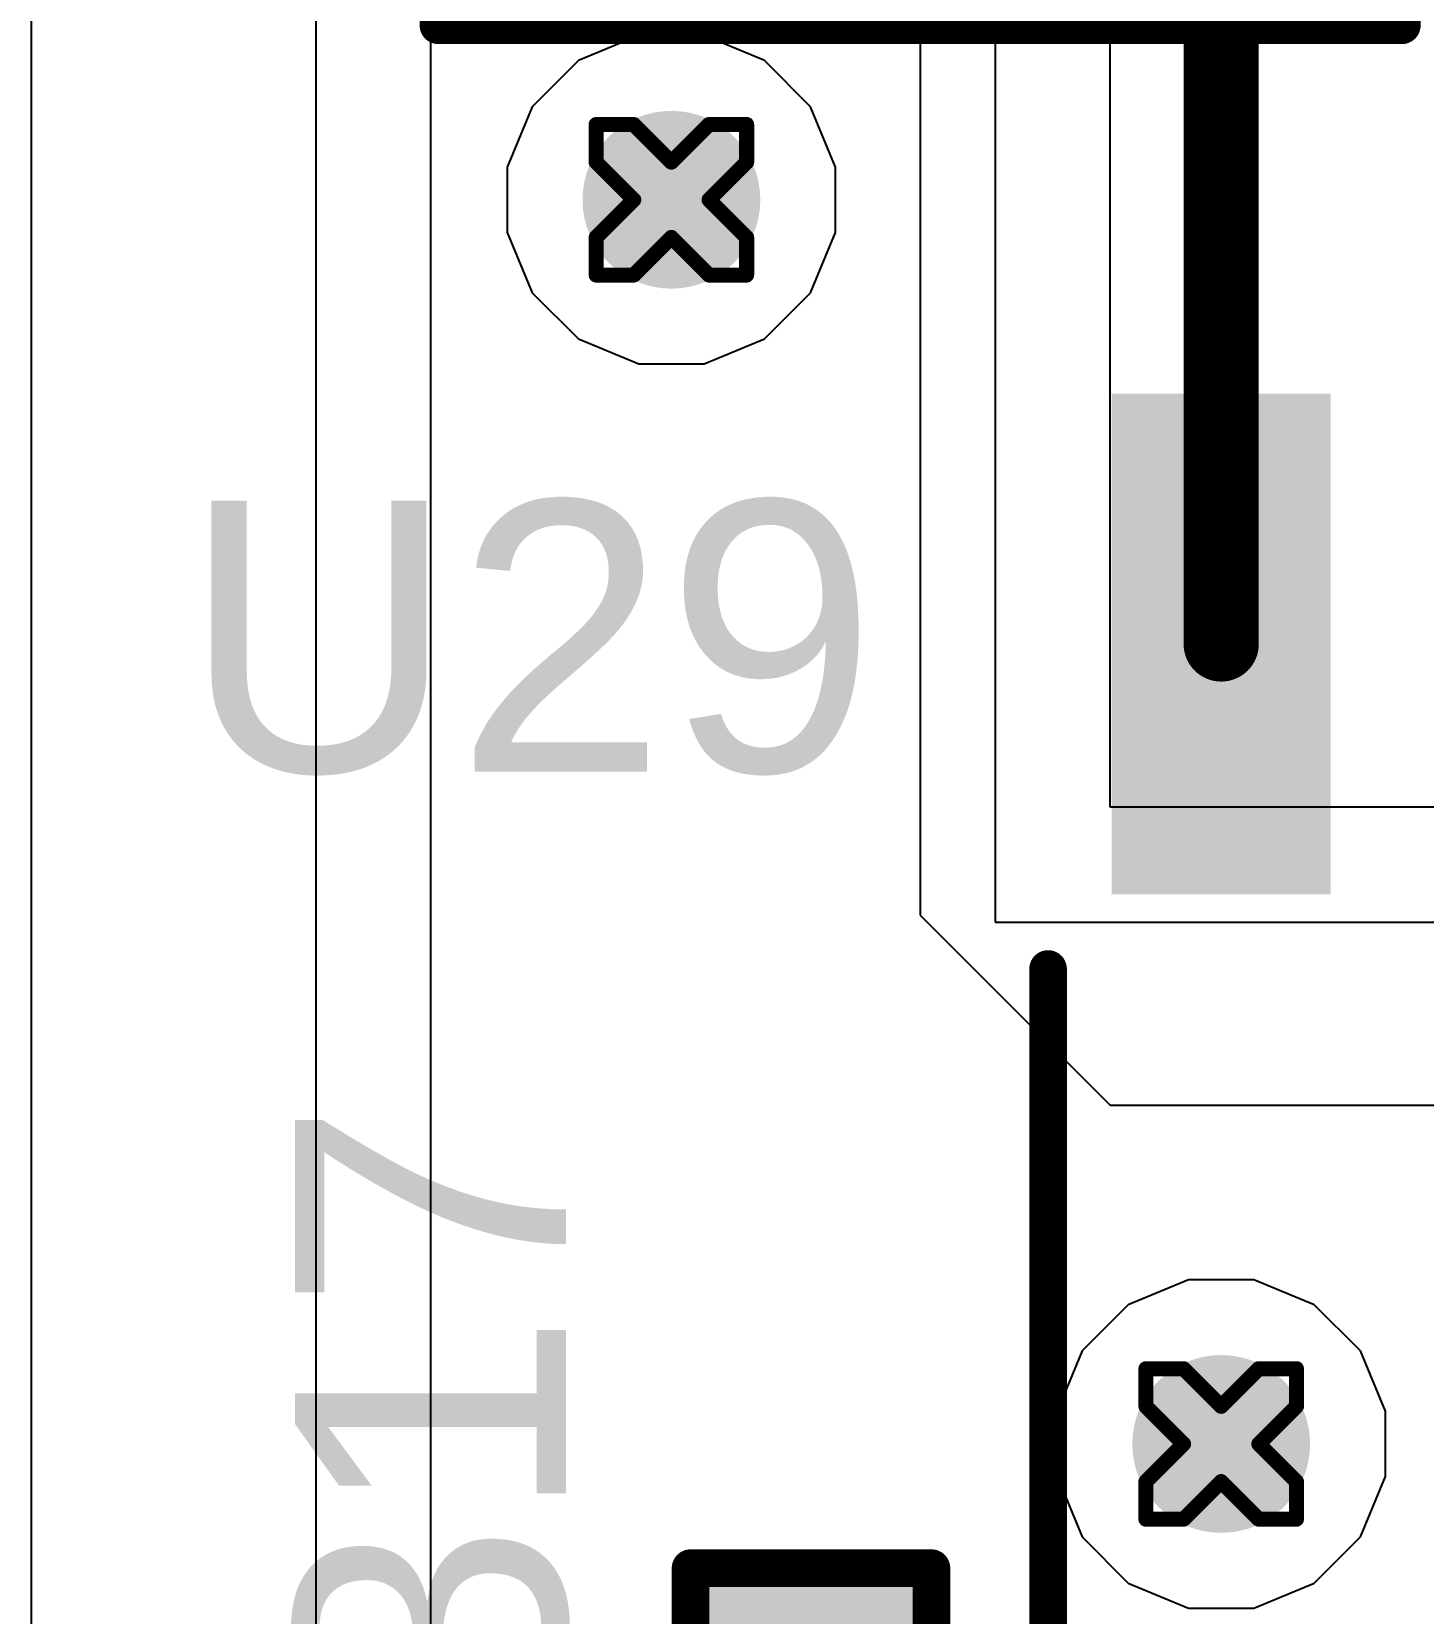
# Model space of a CAD drawing. Header units: inches. Extents: x -11 to 5379, y 0 to 5429.
# Drawn here: x 294.36 to 299.06, y 55.33 to 60.66 of the extents above; entities that cross this region are included whole.
import ezdxf

# ---------------------------------------------------------------- set-up
doc = ezdxf.new("R2010")
doc.units = ezdxf.units.IN
for name, color, linetype in [('Bottom Layer', 5, 'Continuous'), ('Drill Drawing', 1, 'Continuous'), ('GND', 16, 'Continuous'), ('PWR', 76, 'Continuous'), ('Top Layer', 1, 'Continuous'), ('Top Overlay', 2, 'Continuous'), ('Top Paste', 8, 'Continuous'), ('Top Solder', 216, 'Continuous'), ('Via Holes', 16, 'Continuous')]:
    doc.layers.add(name, color=color, linetype=linetype)
doc.styles.add('Arial', font='', dxfattribs={"height": 0.2})
doc.styles.get('Arial').set_extended_font_data('Arial')

# ---------------------------------------------------------------- blocks, each defined once
blk = doc.blocks.new('8_SO_P____P___97')
at = {"layer": 'Top Layer'}
blk.add_hatch(color=1, dxfattribs=at).paths.add_polyline_path([(-3.475, -1.605), (-1.925, -1.605), (-1.925, -2.205), (-3.475, -2.205)])
at = {"layer": 'Top Paste'}
blk.add_hatch(color=8, dxfattribs=at).paths.add_polyline_path([(-3.475, -1.605), (-1.925, -1.605), (-1.925, -2.205), (-3.475, -2.205)])
at = {"layer": 'Top Solder'}
blk.add_hatch(color=216, dxfattribs=at).paths.add_polyline_path([(-3.545, -1.535), (-1.855, -1.535), (-1.855, -2.275), (-3.545, -2.275)])
at = {"layer": 'Top Overlay'}
blk.add_lwpolyline([(1.9022, -2.4892, 0.127, 0.127, 0), (-1.603, -2.4892, 0.127, 0.127, 0)], format="xyseb", dxfattribs=at)
blk.add_lwpolyline([(-1.6347, -2.4892, 0.0635, 0.0635, 1), (-1.5712, -2.4892, 0.0635, 0.0635, 1)], format="xyseb", close=True, dxfattribs=at)
blk = doc.blocks.new('RES_0805_109')
at = {"layer": 'Top Layer'}
for points in [[(-1.524, 0.635), (-0.508, 0.635), (-0.508, -0.635), (-1.524, -0.635)], [(0.508, 0.635), (1.524, 0.635), (1.524, -0.635), (0.508, -0.635)]]:
    blk.add_hatch(color=1, dxfattribs=at).paths.add_polyline_path(points)
at = {"layer": 'Top Paste'}
for points in [[(-1.524, 0.635), (-0.508, 0.635), (-0.508, -0.635), (-1.524, -0.635)], [(0.508, 0.635), (1.524, 0.635), (1.524, -0.635), (0.508, -0.635)]]:
    blk.add_hatch(color=8, dxfattribs=at).paths.add_polyline_path(points)
at = {"layer": 'Top Solder'}
for points in [[(-1.6256, 0.7366), (-0.4064, 0.7366), (-0.4064, -0.7366), (-1.6256, -0.7366)], [(0.4064, 0.7366), (1.6256, 0.7366), (1.6256, -0.7366), (0.4064, -0.7366)]]:
    blk.add_hatch(color=216, dxfattribs=at).paths.add_polyline_path(points)
at = {"layer": 'Top Overlay'}
for points in [[(-1.6256, -0.7366, 0.127, 0.127, 0), (-1.6256, 0.7366, 0.127, 0.127, 0)], [(-1.6256, 0.7366, 0.127, 0.127, 0), (1.6256, 0.7366, 0.127, 0.127, 0)], [(1.6256, -0.7366, 0.127, 0.127, 0), (1.6256, 0.7366, 0.127, 0.127, 0)], [(-1.6256, -0.7366, 0.127, 0.127, 0), (1.6256, -0.7366, 0.127, 0.127, 0)]]:
    blk.add_lwpolyline(points, format="xyseb", dxfattribs=at)
for points in [[(-1.65735, 0.7366, 0.0635, 0.0635, 1), (-1.59385, 0.7366, 0.0635, 0.0635, 1)], [(-1.65735, 0.7366, 0.0635, 0.0635, 1), (-1.59385, 0.7366, 0.0635, 0.0635, 1)], [(1.59385, 0.7366, 0.0635, 0.0635, 1), (1.65735, 0.7366, 0.0635, 0.0635, 1)], [(1.59385, 0.7366, 0.0635, 0.0635, 1), (1.65735, 0.7366, 0.0635, 0.0635, 1)], [(-1.65735, -0.7366, 0.0635, 0.0635, 1), (-1.59385, -0.7366, 0.0635, 0.0635, 1)], [(-1.65735, -0.7366, 0.0635, 0.0635, 1), (-1.59385, -0.7366, 0.0635, 0.0635, 1)], [(1.59385, -0.7366, 0.0635, 0.0635, 1), (1.65735, -0.7366, 0.0635, 0.0635, 1)], [(1.59385, -0.7366, 0.0635, 0.0635, 1), (1.65735, -0.7366, 0.0635, 0.0635, 1)]]:
    blk.add_lwpolyline(points, format="xyseb", close=True, dxfattribs=at)
blk = doc.blocks.new('R___0402_203')
at = {"layer": 'Top Layer'}
for points in [[(-0.6985, -0.3175), (-0.6985, 0.3175), (-0.2413, 0.3175), (-0.2413, -0.3175)], [(0.2413, -0.3175), (0.2413, 0.3175), (0.6985, 0.3175), (0.6985, -0.3175)]]:
    blk.add_hatch(color=1, dxfattribs=at).paths.add_polyline_path(points)
at = {"layer": 'Top Paste'}
for points in [[(-0.6985, -0.3175), (-0.6985, 0.3175), (-0.2413, 0.3175), (-0.2413, -0.3175)], [(0.2413, -0.3175), (0.2413, 0.3175), (0.6985, 0.3175), (0.6985, -0.3175)]]:
    blk.add_hatch(color=8, dxfattribs=at).paths.add_polyline_path(points)
at = {"layer": 'Top Solder'}
for points in [[(-0.7535, -0.3725), (-0.7535, 0.3725), (-0.1863, 0.3725), (-0.1863, -0.3725)], [(0.1863, -0.3725), (0.1863, 0.3725), (0.7535, 0.3725), (0.7535, -0.3725)]]:
    blk.add_hatch(color=216, dxfattribs=at).paths.add_polyline_path(points)
at = {"layer": 'Top Overlay'}
for points in [[(0.7874, 0.4064, 0.127, 0.127, 0), (-0.7874, 0.4064, 0.127, 0.127, 0)], [(-0.7874, -0.4064, 0.127, 0.127, 0), (-0.7874, 0.4064, 0.127, 0.127, 0)], [(0.7874, -0.4064, 0.127, 0.127, 0), (0.7874, 0.4064, 0.127, 0.127, 0)], [(0.7874, -0.4064, 0.127, 0.127, 0), (-0.7874, -0.4064, 0.127, 0.127, 0)], [(0.8128, -0.4318, 0.00323, 0.00323, 0), (-0.8128, -0.4318, 0.00323, 0.00323, 0)]]:
    blk.add_lwpolyline(points, format="xyseb", dxfattribs=at)
for points in [[(-0.8191, 0.4064, 0.0635, 0.0635, 1), (-0.7556, 0.4064, 0.0635, 0.0635, 1)], [(-0.8191, 0.4064, 0.0635, 0.0635, 1), (-0.7556, 0.4064, 0.0635, 0.0635, 1)], [(0.7556, 0.4064, 0.0635, 0.0635, 1), (0.8191, 0.4064, 0.0635, 0.0635, 1)], [(0.7556, 0.4064, 0.0635, 0.0635, 1), (0.8191, 0.4064, 0.0635, 0.0635, 1)], [(-0.8191, -0.4064, 0.0635, 0.0635, 1), (-0.7556, -0.4064, 0.0635, 0.0635, 1)], [(-0.8191, -0.4064, 0.0635, 0.0635, 1), (-0.7556, -0.4064, 0.0635, 0.0635, 1)], [(0.7556, -0.4064, 0.0635, 0.0635, 1), (0.8191, -0.4064, 0.0635, 0.0635, 1)], [(0.7556, -0.4064, 0.0635, 0.0635, 1), (0.8191, -0.4064, 0.0635, 0.0635, 1)], [(-0.8136, -0.4318, 0.00161, 0.00161, 1), (-0.812, -0.4318, 0.00161, 0.00161, 1)], [(0.812, -0.4318, 0.00161, 0.00161, 1), (0.8136, -0.4318, 0.00161, 0.00161, 1)]]:
    blk.add_lwpolyline(points, format="xyseb", close=True, dxfattribs=at)

msp = doc.modelspace()

# ---------------------------------------------------------------- hatches: boundary and pattern name
at = {"layer": 'Bottom Layer'}
h = msp.add_hatch(color=5, dxfattribs=at)
edge = h.paths.add_edge_path()
edge.add_arc((296.5196, 60.0964), 0.3, 0, 360)
h = msp.add_hatch(color=5, dxfattribs=at)
edge = h.paths.add_edge_path()
edge.add_arc((298.375, 55.8973), 0.3, 0, 360)
at = {"layer": 'GND'}
h = msp.add_hatch(color=16, dxfattribs=at)
edge = h.paths.add_edge_path()
edge.add_arc((296.5196, 60.0964), 0.3, 0, 360)
h = msp.add_hatch(color=16, dxfattribs=at)
edge = h.paths.add_edge_path()
edge.add_arc((298.375, 55.8973), 0.3, 0, 360)
at = {"layer": 'PWR'}
h = msp.add_hatch(color=76, dxfattribs=at)
edge = h.paths.add_edge_path()
edge.add_arc((296.5196, 60.0964), 0.3, 0, 360)
h = msp.add_hatch(color=76, dxfattribs=at)
edge = h.paths.add_edge_path()
edge.add_arc((298.375, 55.8973), 0.3, 0, 360)
at = {"layer": 'Top Layer'}
h = msp.add_hatch(color=1, dxfattribs=at)
edge = h.paths.add_edge_path()
edge.add_arc((296.5196, 60.0964), 0.3, 0, 360)
h = msp.add_hatch(color=1, dxfattribs=at)
edge = h.paths.add_edge_path()
edge.add_arc((298.375, 55.8973), 0.3, 0, 360)
at = {"layer": 'Via Holes'}
h = msp.add_hatch(color=7, dxfattribs=at)
edge = h.paths.add_edge_path()
edge.add_arc((296.5196, 60.0964), 0.15, 0, 360)
h = msp.add_hatch(color=7, dxfattribs=at)
edge = h.paths.add_edge_path()
edge.add_arc((298.375, 55.8973), 0.15, 0, 360)

# ---------------------------------------------------------------- linework, layer by layer
at = {"layer": 'Bottom Layer'}
for p, q in [((296.4094, 60.6504), (296.2058, 60.5661)), ((296.6298, 60.6504), (296.4094, 60.6504)), ((296.8334, 60.5661), (296.6298, 60.6504)), ((296.2058, 60.5661), (296.0499, 60.4102)), ((296.9893, 60.4102), (296.8334, 60.5661)), ((296.0499, 60.4102), (295.9656, 60.2066)), ((297.0736, 60.2066), (296.9893, 60.4102)), ((295.9656, 60.2066), (295.9656, 59.9862)), ((297.0736, 59.9862), (297.0736, 60.2066)), ((295.9656, 59.9862), (296.0499, 59.7826)), ((296.9893, 59.7826), (297.0736, 59.9862)), ((296.0499, 59.7826), (296.2058, 59.6267)), ((296.8334, 59.6267), (296.9893, 59.7826)), ((296.2058, 59.6267), (296.4094, 59.5424)), ((296.6298, 59.5424), (296.8334, 59.6267)), ((296.4094, 59.5424), (296.6298, 59.5424)), ((298.2648, 56.4513), (298.0611, 56.367)), ((298.4852, 56.4513), (298.2648, 56.4513)), ((298.6888, 56.367), (298.4852, 56.4513)), ((298.0611, 56.367), (297.9053, 56.2111)), ((298.8446, 56.2111), (298.6888, 56.367)), ((297.9053, 56.2111), (297.821, 56.0075)), ((298.929, 56.0075), (298.8446, 56.2111)), ((297.821, 56.0075), (297.821, 55.7871)), ((298.929, 55.7871), (298.929, 56.0075)), ((297.821, 55.7871), (297.9053, 55.5835)), ((298.8446, 55.5835), (298.929, 55.7871)), ((297.9053, 55.5835), (298.0611, 55.4277)), ((298.6888, 55.4277), (298.8446, 55.5835)), ((298.0611, 55.4277), (298.2648, 55.3433)), ((298.4852, 55.3433), (298.6888, 55.4277)), ((298.2648, 55.3433), (298.4852, 55.3433))]:
    msp.add_line(p, q, dxfattribs=at)
at = {"layer": 'Drill Drawing'}
for points in [[(296.2656, 60.2234, 0.0508, 0.0508, 0), (296.2656, 60.3504, 0.0508, 0.0508, 0)], [(296.2656, 60.3504, 0.0508, 0.0508, 0), (296.3926, 60.3504, 0.0508, 0.0508, 0)], [(296.3926, 60.3504, 0.0508, 0.0508, 0), (296.5196, 60.2234, 0.0508, 0.0508, 0)], [(296.5196, 60.2234, 0.0508, 0.0508, 0), (296.6466, 60.3504, 0.0508, 0.0508, 0)], [(296.6466, 60.3504, 0.0508, 0.0508, 0), (296.7736, 60.3504, 0.0508, 0.0508, 0)], [(296.7736, 60.2234, 0.0508, 0.0508, 0), (296.7736, 60.3504, 0.0508, 0.0508, 0)], [(296.2656, 60.2234, 0.0508, 0.0508, 0), (296.3926, 60.0964, 0.0508, 0.0508, 0)], [(296.6466, 60.0964, 0.0508, 0.0508, 0), (296.7736, 60.2234, 0.0508, 0.0508, 0)], [(296.2656, 59.9694, 0.0508, 0.0508, 0), (296.3926, 60.0964, 0.0508, 0.0508, 0)], [(296.6466, 60.0964, 0.0508, 0.0508, 0), (296.7736, 59.9694, 0.0508, 0.0508, 0)], [(296.2656, 59.8424, 0.0508, 0.0508, 0), (296.2656, 59.9694, 0.0508, 0.0508, 0)], [(296.3926, 59.8424, 0.0508, 0.0508, 0), (296.5196, 59.9694, 0.0508, 0.0508, 0)], [(296.5196, 59.9694, 0.0508, 0.0508, 0), (296.6466, 59.8424, 0.0508, 0.0508, 0)], [(296.7736, 59.8424, 0.0508, 0.0508, 0), (296.7736, 59.9694, 0.0508, 0.0508, 0)], [(296.2656, 59.8424, 0.0508, 0.0508, 0), (296.3926, 59.8424, 0.0508, 0.0508, 0)], [(296.6466, 59.8424, 0.0508, 0.0508, 0), (296.7736, 59.8424, 0.0508, 0.0508, 0)], [(298.121, 56.0243, 0.0508, 0.0508, 0), (298.121, 56.1513, 0.0508, 0.0508, 0)], [(298.121, 56.1513, 0.0508, 0.0508, 0), (298.248, 56.1513, 0.0508, 0.0508, 0)], [(298.248, 56.1513, 0.0508, 0.0508, 0), (298.375, 56.0243, 0.0508, 0.0508, 0)], [(298.375, 56.0243, 0.0508, 0.0508, 0), (298.502, 56.1513, 0.0508, 0.0508, 0)], [(298.502, 56.1513, 0.0508, 0.0508, 0), (298.629, 56.1513, 0.0508, 0.0508, 0)], [(298.629, 56.0243, 0.0508, 0.0508, 0), (298.629, 56.1513, 0.0508, 0.0508, 0)], [(298.121, 56.0243, 0.0508, 0.0508, 0), (298.248, 55.8973, 0.0508, 0.0508, 0)], [(298.502, 55.8973, 0.0508, 0.0508, 0), (298.629, 56.0243, 0.0508, 0.0508, 0)], [(298.121, 55.7703, 0.0508, 0.0508, 0), (298.248, 55.8973, 0.0508, 0.0508, 0)], [(298.502, 55.8973, 0.0508, 0.0508, 0), (298.629, 55.7703, 0.0508, 0.0508, 0)], [(298.121, 55.6433, 0.0508, 0.0508, 0), (298.121, 55.7703, 0.0508, 0.0508, 0)], [(298.248, 55.6433, 0.0508, 0.0508, 0), (298.375, 55.7703, 0.0508, 0.0508, 0)], [(298.375, 55.7703, 0.0508, 0.0508, 0), (298.502, 55.6433, 0.0508, 0.0508, 0)], [(298.629, 55.6433, 0.0508, 0.0508, 0), (298.629, 55.7703, 0.0508, 0.0508, 0)], [(298.121, 55.6433, 0.0508, 0.0508, 0), (298.248, 55.6433, 0.0508, 0.0508, 0)], [(298.502, 55.6433, 0.0508, 0.0508, 0), (298.629, 55.6433, 0.0508, 0.0508, 0)]]:
    msp.add_lwpolyline(points, format="xyseb", dxfattribs=at)
for points in [[(296.2529, 60.3504, 0.0254, 0.0254, 1), (296.2783, 60.3504, 0.0254, 0.0254, 1)], [(296.2529, 60.3504, 0.0254, 0.0254, 1), (296.2783, 60.3504, 0.0254, 0.0254, 1)], [(296.3799, 60.3504, 0.0254, 0.0254, 1), (296.4053, 60.3504, 0.0254, 0.0254, 1)], [(296.3799, 60.3504, 0.0254, 0.0254, 1), (296.4053, 60.3504, 0.0254, 0.0254, 1)], [(296.6339, 60.3504, 0.0254, 0.0254, 1), (296.6593, 60.3504, 0.0254, 0.0254, 1)], [(296.6339, 60.3504, 0.0254, 0.0254, 1), (296.6593, 60.3504, 0.0254, 0.0254, 1)], [(296.7609, 60.3504, 0.0254, 0.0254, 1), (296.7863, 60.3504, 0.0254, 0.0254, 1)], [(296.7609, 60.3504, 0.0254, 0.0254, 1), (296.7863, 60.3504, 0.0254, 0.0254, 1)], [(296.2529, 60.2234, 0.0254, 0.0254, 1), (296.2783, 60.2234, 0.0254, 0.0254, 1)], [(296.2529, 60.2234, 0.0254, 0.0254, 1), (296.2783, 60.2234, 0.0254, 0.0254, 1)], [(296.5069, 60.2234, 0.0254, 0.0254, 1), (296.5323, 60.2234, 0.0254, 0.0254, 1)], [(296.5069, 60.2234, 0.0254, 0.0254, 1), (296.5323, 60.2234, 0.0254, 0.0254, 1)], [(296.7609, 60.2234, 0.0254, 0.0254, 1), (296.7863, 60.2234, 0.0254, 0.0254, 1)], [(296.7609, 60.2234, 0.0254, 0.0254, 1), (296.7863, 60.2234, 0.0254, 0.0254, 1)], [(296.3799, 60.0964, 0.0254, 0.0254, 1), (296.4053, 60.0964, 0.0254, 0.0254, 1)], [(296.3799, 60.0964, 0.0254, 0.0254, 1), (296.4053, 60.0964, 0.0254, 0.0254, 1)], [(296.6339, 60.0964, 0.0254, 0.0254, 1), (296.6593, 60.0964, 0.0254, 0.0254, 1)], [(296.6339, 60.0964, 0.0254, 0.0254, 1), (296.6593, 60.0964, 0.0254, 0.0254, 1)], [(296.2529, 59.9694, 0.0254, 0.0254, 1), (296.2783, 59.9694, 0.0254, 0.0254, 1)], [(296.2529, 59.9694, 0.0254, 0.0254, 1), (296.2783, 59.9694, 0.0254, 0.0254, 1)], [(296.5069, 59.9694, 0.0254, 0.0254, 1), (296.5323, 59.9694, 0.0254, 0.0254, 1)], [(296.5069, 59.9694, 0.0254, 0.0254, 1), (296.5323, 59.9694, 0.0254, 0.0254, 1)], [(296.7609, 59.9694, 0.0254, 0.0254, 1), (296.7863, 59.9694, 0.0254, 0.0254, 1)], [(296.7609, 59.9694, 0.0254, 0.0254, 1), (296.7863, 59.9694, 0.0254, 0.0254, 1)], [(296.2529, 59.8424, 0.0254, 0.0254, 1), (296.2783, 59.8424, 0.0254, 0.0254, 1)], [(296.2529, 59.8424, 0.0254, 0.0254, 1), (296.2783, 59.8424, 0.0254, 0.0254, 1)], [(296.3799, 59.8424, 0.0254, 0.0254, 1), (296.4053, 59.8424, 0.0254, 0.0254, 1)], [(296.3799, 59.8424, 0.0254, 0.0254, 1), (296.4053, 59.8424, 0.0254, 0.0254, 1)], [(296.6339, 59.8424, 0.0254, 0.0254, 1), (296.6593, 59.8424, 0.0254, 0.0254, 1)], [(296.6339, 59.8424, 0.0254, 0.0254, 1), (296.6593, 59.8424, 0.0254, 0.0254, 1)], [(296.7609, 59.8424, 0.0254, 0.0254, 1), (296.7863, 59.8424, 0.0254, 0.0254, 1)], [(296.7609, 59.8424, 0.0254, 0.0254, 1), (296.7863, 59.8424, 0.0254, 0.0254, 1)], [(298.1083, 56.1513, 0.0254, 0.0254, 1), (298.1337, 56.1513, 0.0254, 0.0254, 1)], [(298.1083, 56.1513, 0.0254, 0.0254, 1), (298.1337, 56.1513, 0.0254, 0.0254, 1)], [(298.2353, 56.1513, 0.0254, 0.0254, 1), (298.2607, 56.1513, 0.0254, 0.0254, 1)], [(298.2353, 56.1513, 0.0254, 0.0254, 1), (298.2607, 56.1513, 0.0254, 0.0254, 1)], [(298.4893, 56.1513, 0.0254, 0.0254, 1), (298.5147, 56.1513, 0.0254, 0.0254, 1)], [(298.4893, 56.1513, 0.0254, 0.0254, 1), (298.5147, 56.1513, 0.0254, 0.0254, 1)], [(298.6163, 56.1513, 0.0254, 0.0254, 1), (298.6417, 56.1513, 0.0254, 0.0254, 1)], [(298.6163, 56.1513, 0.0254, 0.0254, 1), (298.6417, 56.1513, 0.0254, 0.0254, 1)], [(298.1083, 56.0243, 0.0254, 0.0254, 1), (298.1337, 56.0243, 0.0254, 0.0254, 1)], [(298.1083, 56.0243, 0.0254, 0.0254, 1), (298.1337, 56.0243, 0.0254, 0.0254, 1)], [(298.3623, 56.0243, 0.0254, 0.0254, 1), (298.3877, 56.0243, 0.0254, 0.0254, 1)], [(298.3623, 56.0243, 0.0254, 0.0254, 1), (298.3877, 56.0243, 0.0254, 0.0254, 1)], [(298.6163, 56.0243, 0.0254, 0.0254, 1), (298.6417, 56.0243, 0.0254, 0.0254, 1)], [(298.6163, 56.0243, 0.0254, 0.0254, 1), (298.6417, 56.0243, 0.0254, 0.0254, 1)], [(298.2353, 55.8973, 0.0254, 0.0254, 1), (298.2607, 55.8973, 0.0254, 0.0254, 1)], [(298.2353, 55.8973, 0.0254, 0.0254, 1), (298.2607, 55.8973, 0.0254, 0.0254, 1)], [(298.4893, 55.8973, 0.0254, 0.0254, 1), (298.5147, 55.8973, 0.0254, 0.0254, 1)], [(298.4893, 55.8973, 0.0254, 0.0254, 1), (298.5147, 55.8973, 0.0254, 0.0254, 1)], [(298.1083, 55.7703, 0.0254, 0.0254, 1), (298.1337, 55.7703, 0.0254, 0.0254, 1)], [(298.1083, 55.7703, 0.0254, 0.0254, 1), (298.1337, 55.7703, 0.0254, 0.0254, 1)], [(298.3623, 55.7703, 0.0254, 0.0254, 1), (298.3877, 55.7703, 0.0254, 0.0254, 1)], [(298.3623, 55.7703, 0.0254, 0.0254, 1), (298.3877, 55.7703, 0.0254, 0.0254, 1)], [(298.6163, 55.7703, 0.0254, 0.0254, 1), (298.6417, 55.7703, 0.0254, 0.0254, 1)], [(298.6163, 55.7703, 0.0254, 0.0254, 1), (298.6417, 55.7703, 0.0254, 0.0254, 1)], [(298.1083, 55.6433, 0.0254, 0.0254, 1), (298.1337, 55.6433, 0.0254, 0.0254, 1)], [(298.1083, 55.6433, 0.0254, 0.0254, 1), (298.1337, 55.6433, 0.0254, 0.0254, 1)], [(298.2353, 55.6433, 0.0254, 0.0254, 1), (298.2607, 55.6433, 0.0254, 0.0254, 1)], [(298.2353, 55.6433, 0.0254, 0.0254, 1), (298.2607, 55.6433, 0.0254, 0.0254, 1)], [(298.4893, 55.6433, 0.0254, 0.0254, 1), (298.5147, 55.6433, 0.0254, 0.0254, 1)], [(298.4893, 55.6433, 0.0254, 0.0254, 1), (298.5147, 55.6433, 0.0254, 0.0254, 1)], [(298.6163, 55.6433, 0.0254, 0.0254, 1), (298.6417, 55.6433, 0.0254, 0.0254, 1)], [(298.6163, 55.6433, 0.0254, 0.0254, 1), (298.6417, 55.6433, 0.0254, 0.0254, 1)]]:
    msp.add_lwpolyline(points, format="xyseb", close=True, dxfattribs=at)
at = {"layer": 'GND'}
for p, q in [((297.6118, 64.897), (297.6118, 57.658)), ((298.0003, 58.0465), (298.0003, 64.897)), ((302.3794, 58.0465), (298.0003, 58.0465)), ((297.6118, 57.658), (303.5554, 57.658))]:
    msp.add_line(p, q, dxfattribs=at)
at = {"layer": 'PWR'}
for p, q in [((294.3606, 50.927), (294.3606, 67.4878)), ((296.4094, 60.6504), (296.2058, 60.5661)), ((296.6298, 60.6504), (296.4094, 60.6504)), ((296.8334, 60.5661), (296.6298, 60.6504)), ((296.2058, 60.5661), (296.0499, 60.4102)), ((296.9893, 60.4102), (296.8334, 60.5661)), ((296.0499, 60.4102), (295.9656, 60.2066)), ((297.0736, 60.2066), (296.9893, 60.4102)), ((295.9656, 60.2066), (295.9656, 59.9862)), ((297.0736, 59.9862), (297.0736, 60.2066)), ((295.9656, 59.9862), (296.0499, 59.7826)), ((296.9893, 59.7826), (297.0736, 59.9862)), ((296.0499, 59.7826), (296.2058, 59.6267)), ((296.8334, 59.6267), (296.9893, 59.7826)), ((296.2058, 59.6267), (296.4094, 59.5424)), ((296.6298, 59.5424), (296.8334, 59.6267)), ((296.4094, 59.5424), (296.6298, 59.5424)), ((298.2648, 56.4513), (298.0611, 56.367)), ((298.4852, 56.4513), (298.2648, 56.4513)), ((298.6888, 56.367), (298.4852, 56.4513)), ((298.0611, 56.367), (297.9053, 56.2111)), ((298.8446, 56.2111), (298.6888, 56.367)), ((297.9053, 56.2111), (297.821, 56.0075)), ((298.929, 56.0075), (298.8446, 56.2111)), ((297.821, 56.0075), (297.821, 55.7871)), ((298.929, 55.7871), (298.929, 56.0075)), ((297.821, 55.7871), (297.9053, 55.5835)), ((298.8446, 55.5835), (298.929, 55.7871)), ((297.9053, 55.5835), (298.0611, 55.4277)), ((298.6888, 55.4277), (298.8446, 55.5835)), ((298.0611, 55.4277), (298.2648, 55.3433)), ((298.4852, 55.3433), (298.6888, 55.4277)), ((298.2648, 55.3433), (298.4852, 55.3433))]:
    msp.add_line(p, q, dxfattribs=at)
at = {"layer": 'Top Layer'}
for p, q in [((295.3195, 65.6763), (295.3195, 55.2496)), ((295.708, 55.2496), (295.708, 65.6763)), ((297.359, 65.6763), (297.359, 57.6822)), ((297.359, 57.6822), (298.0004, 57.0408)), ((298.0004, 57.0408), (303.2015, 57.0408))]:
    msp.add_line(p, q, dxfattribs=at)
msp.add_lwpolyline([(298.375, 58.5973, 0.254, 0.254, 0), (298.375, 61.4218, 0.254, 0.254, 0)], format="xyseb", dxfattribs=at)
msp.add_lwpolyline([(298.3115, 58.5973, 0.127, 0.127, 1), (298.4385, 58.5973, 0.127, 0.127, 1)], format="xyseb", close=True, dxfattribs=at)

# ---------------------------------------------------------------- block references
msp.add_blockref('RES_0805_109', (297.359, 61.4218))
at = {"rotation": 270}
for name, p in [('8_SO_P____P___97', (300.28, 55.8973)), ('R___0402_203', (296.9907, 54.6908))]:
    msp.add_blockref(name, p, dxfattribs=at)

# ---------------------------------------------------------------- texts
at = {"layer": 'Top Overlay', "style": 'Arial'}
msp.add_text('U29', height=0.9144, dxfattribs=at).set_placement((294.869, 58.1661))
msp.add_text('R317', height=0.9144, rotation=90, dxfattribs=at).set_placement((296.1639, 54.0009))

doc.saveas('drawing.dxf')
